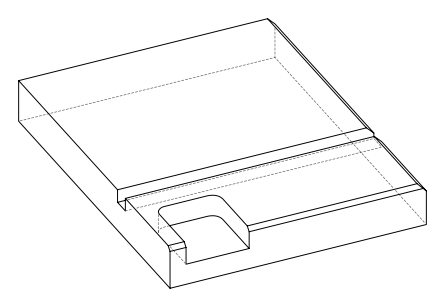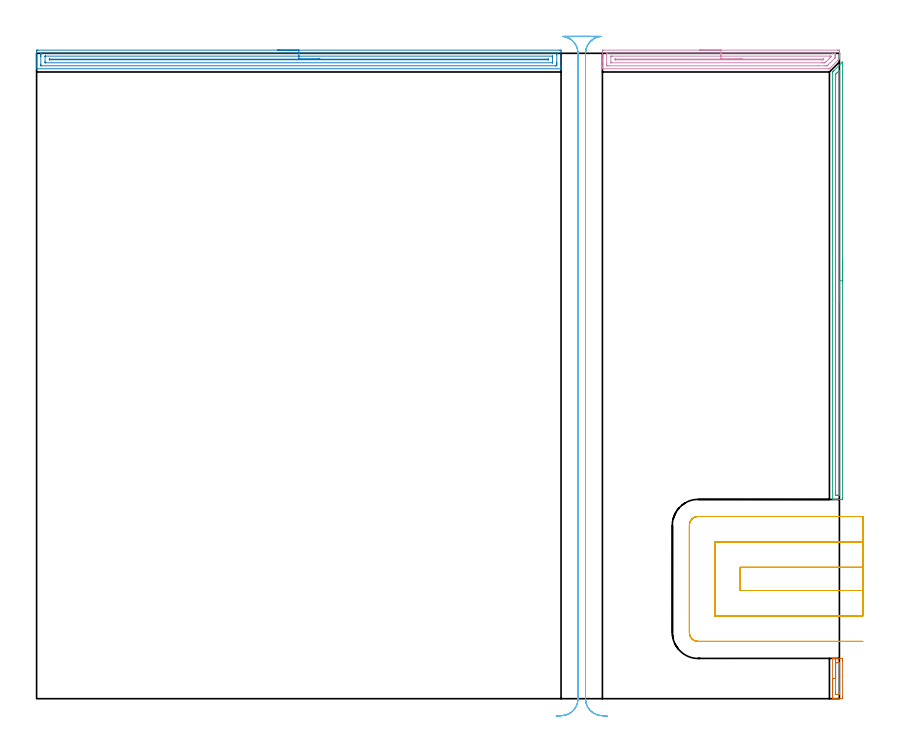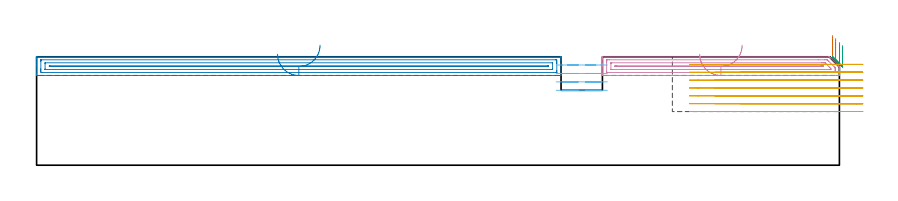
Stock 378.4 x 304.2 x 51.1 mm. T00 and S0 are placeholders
(PLAN: 6 operations, 1 tool changes, 30.7 min)
(1 AREA_MILL | FG_CHAMFER_SURFACE | UGT0205_001 | 0.48 min | 245 mm3)
(2 AREA_MILL_1 | FG_CHAMFER_SURFACE_1 | UGT0205_001 | 8.07 min | 9781 mm3)
(3 AREA_MILL_2 | FG_CHAMFER_SURFACE_2 | UGT0205_001 | 3.44 min | 2346 mm3)
(4 AREA_MILL_3 | FG_CHAMFER_SURFACE_3 | UGT0205_001 | 3.69 min | 4464 mm3)
(5 MILL_SLOT | SLOT_PARTIAL_RECTANGULAR | UGT0201_008 | Follow Part, ap 4, ae 75% | 9.5 min | 150404 mm3)
(6 MILL_RECTANGULAR_SLOT | SLOT_RECTANGULAR | UGT0201_008 | Follow Part, ap 4, ae 75% | 5.48 min | 93316 mm3)
(TOOL UGT0205_001 | Chamfer Mill 20 x 3 x 45 deg. | D20 FL50 Z2)
(TOOL UGT0201_008 | End Mill 16 mm | D16 FL32 Z4)
(OP 1 AREA_MILL)
G17 G21 G94 G90
T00 M6
G54
G17 G0 G90 X375.2 Y-0.496 S1061 M3
G43 Z61.1 H0
G94 G1 Y-0.458 Z60.229 F250.
Y-0.344 Z59.364
Y-0.156 Z58.512
Y0.107 Z57.68
Y0.44 Z56.874
Y0.843 Z56.1
Y1.311 Z55.364
Y1.842 Z54.671
X375.201 Y2.431 Z54.028
Y3.074 Z53.439
Y3.766 Z52.907
Y4.502 Z52.438
X375.202 Y5.275 Z52.035
Y6.081 Z51.701
Y6.913 Z51.439
Y7.765 Z51.249
X375.203 Y8.63 Z51.135
Y9.501 Z51.097
X375.206 Y18.858 Z51.094
X375.204 Y18.918 Z51.092
X375.227 Y18.993 Z51.064
X375.229 Y18.997 Z51.062
X375.24 Y19. Z51.051
X375.564 Z50.735
X376.091 Z50.208
X376.66 Z49.635
X378.724 Z47.573
X379.33 Y18.997 Z46.965
X379.891 Y18.993 Z46.405
X379.893 Y18.976 Z46.403
X379.899 Y18.412 Z46.401
X379.9 Y17.841 Z46.4
Y0.908
X379.899 Y0.588 Z46.401
X379.893 Y0.024 Z46.403
X379.891 Y0.007 Z46.405
X379.33 Y0. Z46.965
X378.724 Z47.573
X378.44 Z47.857
X376.66 Z49.635
X376.091 Z50.208
X375.564 Z50.735
X375.238 Y0.007 Z51.054
X375.203 Y0.01 Z51.088
X375.2 Y0.142 Z51.1
X375.203 Y9.501 Z51.097
X376.617 Z49.683
X376.619 Y15.779 Z49.681
X376.622 Y16.63 Z49.678
X376.624 Y16.666 Z49.676
X376.66 Y16.99 Z49.64
X377.182 Y16.998 Z49.118
X377.55 Z48.75
X378.073 Y16.997 Z48.227
X378.44 Y16.99 Z47.86
X378.48 Y16.63 Z47.82
X378.482 Y16.587 Z47.818
X378.486 Y15.738 Z47.814
Y15.693
Y3.216
X378.482 Y2.37 Z47.818
X378.48 Y2.33 Z47.82
X378.44 Y2.01 Z47.86
X377.918 Y2.002 Z48.382
X377.55 Z48.75
X377.027 Y2.003 Z49.273
X376.66 Y2.01 Z49.64
X376.621 Y2.37 Z49.679
X376.618 Y2.412 Z49.682
X376.615 Y3.262 Z49.685
Y3.306
X376.617 Y9.501 Z49.683
Y10.373 Z49.721
X376.618 Y11.237 Z49.834
Y12.089 Z50.023
Y12.921 Z50.285
X376.619 Y13.727 Z50.618
Y14.501 Z51.021
Y15.237 Z51.489
Y15.93 Z52.02
Y16.573 Z52.61
X376.62 Y17.163 Z53.253
Y17.694 Z53.944
Y18.163 Z54.68
Y18.566 Z55.454
Y18.9 Z56.26
Y19.163 Z57.092
Y19.352 Z57.943
Y19.466 Z58.808
Y19.504 Z59.68
G0 Z61.1
M5
M2
(OP 2 AREA_MILL_1)
G17 G21 G94 G90
T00 M6
G54
G17 G0 G90 X113.6 Y305.7 S1061 M3
G43 Z61.1 H0
Z52.3
G94 G1 X113.638 Z51.428 F250.
X113.752 Z50.564
X113.941 Z49.712
X114.203 Z48.88
X114.537 Z48.074
X114.94 Z47.3
X115.409 Z46.564
X115.94 Z45.872
X116.529 Z45.229
X117.172 Z44.64
X117.864 Z44.109
X118.6 Z43.64
X119.374 Z43.237
X120.18 Z42.903
X121.012 Z42.641
X121.864 Z42.452
X122.728 Z42.338
X123.6 Z42.3
X246.568 Y305.699 Z42.301
X247.009 Y305.696 Z42.302
X247.19 Y305.692 Z42.306
X247.2 Y305.262 Z42.735
Y299.979 Z48.015
Y298.581 Z49.415
Y298.218 Z49.777
Y297.492 Z50.507
Y297.261 Z50.739
X247.198 Y296.899 Z51.092
X247.197
X247.017 Y296.9 Z51.1
X0.184
X0.003 Y296.899 Z51.092
X0.002
X0. Y297.261 Z50.739
Y297.492 Z50.508
Y298.218 Z49.777
Y299.462 Z48.535
Y300.86 Z47.136
Y305.003 Z42.994
X0.003 Y305.262 Z42.735
X0.01 Y305.692 Z42.306
X0.191 Y305.696 Z42.302
X0.632 Y305.7 Z42.3
X123.6
Y304.286 Z43.714
X244.878 Y304.285 Z43.715
X245.155 Y304.28 Z43.72
X245.183 Y304.279 Z43.721
X245.19 Y304.262 Z43.738
X245.196 Y304.227 Z43.773
X245.198 Y304.192 Z43.808
X245.2 Y303.968 Z44.032
Y303.501 Z44.499
Y299.979 Z48.021
Y299.566 Z48.434
X245.197 Y299.099 Z48.901
X245.19 Y298.695 Z49.305
X245.169 Y298.321 Z49.679
X244.78 Y298.316 Z49.684
X244.682 Y298.315 Z49.685
X2.322
X2.045 Y298.32 Z49.68
X2.017 Y298.321 Z49.679
X2.01 Y298.338 Z49.662
X2.004 Y298.374 Z49.626
X2.002 Y298.408 Z49.592
X2. Y298.632 Z49.368
Y299.099 Z48.901
Y302.621 Z45.379
Y303.034 Z44.966
X2.003 Y303.501 Z44.499
X2.009 Y303.906 Z44.094
X2.031 Y304.279 Z43.721
X2.42 Y304.284 Z43.716
X2.518 Y304.285 Z43.715
X123.6 Y304.286 Z43.714
Y302.872 Z45.128
X242.991 Y302.871 Z45.129
X243.076 Y302.87 Z45.13
X243.143 Y302.867 Z45.133
X243.181 Y302.865 Z45.135
X243.19 Y302.826 Z45.174
X243.195 Y302.621 Z45.379
X243.199 Y302.416 Z45.584
Y299.979 Z48.021
X243.198 Y299.775 Z48.225
X243.193 Y299.745 Z48.255
X243.189 Y299.735 Z48.265
X243.181 Y299.733 Z48.267
X243.119 Y299.73 Z48.27
X242.991 Y299.729 Z48.271
X4.209
X4.124 Y299.73 Z48.27
X4.057 Y299.733 Z48.267
X4.019 Y299.735 Z48.265
X4.01 Y299.774 Z48.226
X4.005 Y299.979 Z48.021
X4.001 Y300.184 Z47.816
Y302.621 Z45.379
X4.002 Y302.825 Z45.175
X4.007 Y302.855 Z45.145
X4.011 Y302.865 Z45.135
X4.019 Y302.867 Z45.133
X4.082 Y302.87 Z45.13
X4.209 Y302.871 Z45.129
X123.6 Y302.872 Z45.128
Y301.457 Z46.543
X240.915 Y301.456 Z46.544
X241.075 Y301.454 Z46.546
X241.179 Y301.45 Z46.55
X241.191 Y301.446 Z46.554
X241.195 Y301.436 Z46.564
X241.198 Y301.409 Z46.591
X241.2 Y301.3 Z46.7
X241.198 Y301.191 Z46.809
X241.195 Y301.164 Z46.836
X241.191 Y301.154 Z46.846
X241.179 Y301.15 Z46.85
X241.075 Y301.146 Z46.854
X240.915 Y301.143 Z46.857
X6.285 Y301.144 Z46.856
X6.125 Y301.146 Z46.854
X6.021 Y301.15 Z46.85
X6.009 Y301.154 Z46.846
X6.005 Y301.164 Z46.836
X6.002 Y301.191 Z46.809
X6. Y301.3 Z46.7
X6.002 Y301.409 Z46.591
X6.005 Y301.436 Z46.564
X6.009 Y301.446 Z46.554
X6.021 Y301.45 Z46.55
X6.125 Y301.454 Z46.546
X6.285 Y301.457 Z46.543
X123.6
X124.472 Z46.581
X125.337 Z46.695
X126.188 Z46.883
X127.02 Z47.146
X127.826 Z47.48
X128.6 Z47.882
X129.336 Z48.351
X130.028 Z48.882
X130.671 Z49.472
X131.26 Z50.115
X131.792 Z50.807
X132.26 Z51.543
X132.663 Z52.317
X132.997 Z53.122
X133.259 Z53.955
X133.448 Z54.806
X133.562 Z55.671
X133.6 Z56.543
G0 Z61.1
M5
M2
(OP 3 AREA_MILL_2)
G17 G21 G94 G90
T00 M6
G54
G17 G0 G90 X379.9 Y207. S1061 M3
G43 Z61.1 H0
Z56.4
G94 G1 Y206.962 Z55.528 F250.
Y206.848 Z54.664
Y206.659 Z53.812
Y206.397 Z52.98
Y206.063 Z52.174
Y205.66 Z51.4
Y205.192 Z50.664
Y204.66 Z49.972
Y204.071 Z49.329
Y203.428 Z48.74
Y202.736 Z48.208
Y202. Z47.74
Y201.226 Z47.337
Y200.42 Z47.003
Y199.588 Z46.741
Y198.736 Z46.552
Y197.872 Z46.438
Y197. Z46.4
Y94.811
X379.899 Y94.491 Z46.401
X379.893 Y93.927 Z46.403
X379.891 Y93.907 Z46.405
X379.33 Y93.9 Z46.965
X379.03 Z47.265
X378.44 Z47.854
X377.839 Z48.458
X377.55 Z48.746
X376.949 Z49.347
X376.66 Z49.635
X376.082 Z50.217
X375.57 Z50.729
X375.24 Z51.05
X375.203 Y93.909 Z51.088
X375.2 Y94.045 Z51.1
Y295.052
X375.205 Y295.403 Z51.091
X375.338 Y295.54 Z50.959
X375.797 Y295.997 Z50.503
X379.607 Y299.807 Z46.693
X379.775 Y299.972 Z46.522
X379.892 Y300.083 Z46.406
X379.898 Y299.971 Z46.402
X379.9 Y299.848 Z46.4
Y299.807
Y197.
X378.486 Z47.814
Y97.119
X378.482 Y96.273 Z47.818
X378.48 Y96.233 Z47.82
X378.44 Y95.91 Z47.86
X377.92 Y95.902 Z48.38
X377.55 Z48.75
X377.03 Y95.903 Z49.27
X376.66 Y95.91 Z49.64
X376.62 Y96.273 Z49.68
X376.618 Y96.316 Z49.682
X376.614 Y97.165 Z49.686
Y97.211
X376.615 Y294.206 Z49.685
X376.617 Y294.253 Z49.683
X376.621 Y294.341 Z49.679
X376.66 Y294.398 Z49.64
X376.983 Y294.729 Z49.317
X377.302 Y295.053 Z48.998
X378.194 Y295.944 Z48.106
X378.318 Y296.066 Z47.982
X378.44 Y296.183 Z47.86
X378.474 Y296.214 Z47.826
X378.481 Y296.081 Z47.819
X378.485 Y295.99 Z47.815
Y295.944
X378.486 Y295.898 Z47.814
Y197.
Y196.128 Z47.852
Y195.264 Z47.966
Y194.412 Z48.155
Y193.58 Z48.417
Y192.774 Z48.751
Y192. Z49.154
Y191.264 Z49.623
Y190.572 Z50.154
Y189.929 Z50.743
Y189.34 Z51.386
Y188.808 Z52.078
Y188.34 Z52.814
Y187.937 Z53.588
Y187.603 Z54.394
Y187.341 Z55.226
Y187.152 Z56.078
Y187.038 Z56.943
Y187. Z57.814
G0 Z61.1
M5
M2
(OP 4 AREA_MILL_3)
G17 G21 G94 G90
T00 M6
G54
G17 G0 G90 X312.55 Y305.7 S1061 M3
G43 Z61.1 H0
Z52.3
G94 G1 X312.588 Z51.428 F250.
X312.702 Z50.564
X312.891 Z49.712
X313.153 Z48.88
X313.487 Z48.074
X313.89 Z47.3
X314.359 Z46.564
X314.89 Z45.872
X315.479 Z45.229
X316.122 Z44.64
X316.814 Z44.108
X317.55 Z43.64
X318.324 Z43.237
X319.13 Z42.903
X319.962 Z42.641
X320.814 Z42.452
X321.678 Z42.338
X322.55 Z42.3
X377.368
X377.811 Y305.699 Z42.301
X378.248 Y305.694 Z42.302
X378.39 Y305.69 Z42.305
X378.4 Y305.262 Z42.732
Y304.666 Z43.332
Y304.382 Z43.615
Y303.785 Z44.212
Y303.501 Z44.495
Y302.933 Z45.066
Y302.621 Z45.378
Y301.74 Z46.26
Y301.733 Z46.267
X378.39 Y301.602 Z46.397
X378.124 Y301.324 Z46.676
X378.078 Y301.278 Z46.722
X377.661 Y300.86 Z47.137
X374.245 Y297.444 Z50.553
X374.142 Y297.342 Z50.658
X373.776 Y296.977 Z51.022
X373.702 Y296.906 Z51.092
X373.354 Y296.9 Z51.1
X266.844
X266.71 Y296.906 Z51.093
X266.7 Y297.182 Z50.817
Y297.651 Z50.348
Y298.218 Z49.776
Y300.263 Z47.734
Y300.86 Z47.135
Y301.298 Z46.698
Y304.964 Z43.033
X266.703 Y305.262 Z42.735
X266.71 Y305.691 Z42.306
X266.851 Y305.695 Z42.303
X267.289 Y305.7 Z42.3
X322.55
Y304.286 Z43.714
X375.234
X376.028 Y304.285 Z43.715
X376.127 Y304.284 Z43.716
X376.377 Y304.279 Z43.721
X376.39 Y304.198 Z43.802
X376.397 Y304.018 Z43.982
X376.399 Y303.501 Z44.499
X376.4 Y303.134 Z44.866
Y302.621 Z45.379
X376.399 Y302.255 Z45.745
X376.394 Y302.125 Z45.875
X376.39 Y302.063 Z45.937
X376.356 Y302.018 Z45.982
X376.028 Y301.678 Z46.322
X373.354 Y299.004 Z48.996
X372.957 Y298.611 Z49.389
X372.788 Y298.447 Z49.553
X372.656 Y298.321 Z49.679
X372.463 Y298.317 Z49.683
X372.365 Y298.315 Z49.685
X371.572 Y298.314 Z49.686
X368.393
X269.866
X269.072 Y298.315 Z49.685
X268.973 Y298.316 Z49.684
X268.723 Y298.321 Z49.679
X268.71 Y298.402 Z49.598
X268.703 Y298.582 Z49.418
X268.701 Y299.099 Z48.901
X268.7 Y299.466 Z48.534
X268.701 Y303.867 Z44.133
X268.708 Y304.236 Z43.764
X268.71 Y304.279 Z43.721
X268.726 Y304.281 Z43.719
X268.774 Y304.283 Z43.717
X268.873 Y304.285 Z43.715
X269.072 Y304.286 Z43.714
X322.55
Y302.872 Z45.128
X373.992 Y302.871 Z45.129
X374.245 Y302.87 Z45.13
X374.33 Y302.868 Z45.132
X374.388 Y302.865 Z45.135
X374.391 Y302.773 Z45.227
X374.39 Y302.621 Z45.379
X374.378 Y302.49 Z45.51
X374.245 Y302.348 Z45.652
X373.941 Y302.041 Z45.959
X373.641 Y301.74 Z46.26
X372.17 Y300.269 Z47.731
X371.88 Y299.979 Z48.021
X371.726 Y299.827 Z48.173
X371.671 Y299.777 Z48.223
X371.629 Y299.74 Z48.26
X371.572 Y299.735 Z48.265
X370.933 Y299.73 Z48.27
X370.68 Y299.729 Z48.271
X370.043 Y299.728 Z48.272
X271.108 Y299.729 Z48.271
X270.855 Y299.73 Z48.27
X270.77 Y299.732 Z48.268
X270.712 Y299.735 Z48.265
X270.707 Y299.827 Z48.173
X270.702 Y299.979 Z48.021
X270.7 Y300.132 Z47.868
X270.701 Y302.772 Z45.228
X270.705 Y302.824 Z45.176
X270.71 Y302.86 Z45.14
X270.73 Y302.865 Z45.135
X270.855 Y302.867 Z45.133
X271.492 Y302.871 Z45.129
X322.55 Y302.872 Z45.128
Y301.457 Z46.543
X370.68
X370.824 Y301.455 Z46.545
X370.871 Y301.453 Z46.547
X370.887 Y301.452 Z46.548
X370.875 Y301.435 Z46.565
X370.821 Y301.373 Z46.627
X370.784 Y301.333 Z46.667
X370.754 Y301.303 Z46.697
X370.68 Y301.232 Z46.768
X370.603 Y301.164 Z46.836
X370.575 Y301.149 Z46.851
X370.543 Y301.148 Z46.852
X370.392 Y301.144 Z46.856
X370.075 Y301.143 Z46.857
X369.789
X273.242
X272.923 Y301.144 Z46.856
X272.764 Y301.146 Z46.854
X272.721 Y301.149 Z46.851
X272.709 Y301.152 Z46.848
X272.706 Y301.159 Z46.841
X272.702 Y301.206 Z46.794
X272.701 Y301.3 Z46.7
X272.702 Y301.394 Z46.606
X272.706 Y301.441 Z46.559
X272.709 Y301.448 Z46.552
X272.721 Y301.451 Z46.549
X272.764 Y301.454 Z46.546
X272.924 Y301.457 Z46.543
X322.55
X323.422 Z46.581
X324.287 Z46.695
X325.138 Z46.883
X325.97 Z47.146
X326.776 Z47.48
X327.55 Z47.882
X328.286 Z48.351
X328.978 Z48.882
X329.621 Z49.472
X330.21 Z50.115
X330.742 Z50.807
X331.21 Z51.543
X331.613 Z52.316
X331.947 Z53.122
X332.209 Z53.954
X332.398 Z54.806
X332.512 Z55.671
X332.55 Z56.543
G0 Z61.1
M5
M2
(OP 5 MILL_SLOT)
G17 G21 G94 G90
T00 M6
G54
G17 G0 G90 X389.4 Y61.9 S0 M3
G43 Z61.209 H0
Z47.507
G94 G1 X386.4 F250.
X331.7 F500.
Y51.
X386.4
X389.4 F250.
Y73.9
X386.4
X319.7 F500.
Y39.
X386.4
X389.4 F250.
Y85.9
X386.4
X311.8 F500.
G3 X307.7 Y81.8 R4.1
G1 Y31.1
G3 X311.8 Y27. R4.1
G1 X386.4
X389.4 F250.
G0 Y61.9 Z43.806
G1 X386.4
X331.7 F500.
Y51.
X386.4
X389.4 F250.
Y73.9
X386.4
X319.7 F500.
Y39.
X386.4
X389.4 F250.
Y85.9
X386.4
X311.8 F500.
G3 X307.7 Y81.8 R4.1
G1 Y31.1
G3 X311.8 Y27. R4.1
G1 X386.4
X389.4 F250.
G0 Y61.9 Z40.105
G1 X386.4
X331.7 F500.
Y51.
X386.4
X389.4 F250.
Y73.9
X386.4
X319.7 F500.
Y39.
X386.4
X389.4 F250.
Y85.9
X386.4
X311.8 F500.
G3 X307.7 Y81.8 R4.1
G1 Y31.1
G3 X311.8 Y27. R4.1
G1 X386.4
X389.4 F250.
G0 Y61.9 Z36.404
G1 X386.4
X331.7 F500.
Y51.
X386.4
X389.4 F250.
Y73.9
X386.4
X319.7 F500.
Y39.
X386.4
X389.4 F250.
Y85.9
X386.4
X311.8 F500.
G3 X307.7 Y81.8 R4.1
G1 Y31.1
G3 X311.8 Y27. R4.1
G1 X386.4
X389.4 F250.
G0 Y61.9 Z32.702
G1 X386.4
X331.7 F500.
Y51.
X386.4
X389.4 F250.
Y73.9
X386.4
X319.7 F500.
Y39.
X386.4
X389.4 F250.
Y85.9
X386.4
X311.8 F500.
G3 X307.7 Y81.8 R4.1
G1 Y31.1
G3 X311.8 Y27. R4.1
G1 X386.4
X389.4 F250.
G0 Y61.9 Z29.001
G1 X386.4
X331.7 F500.
Y51.
X386.4
X389.4 F250.
Y73.9
X386.4
X319.7 F500.
Y39.
X386.4
X389.4 F250.
Y85.9
X386.4
X311.8 F500.
G3 X307.7 Y81.8 R4.1
G1 Y31.1
G3 X311.8 Y27. R4.1
G1 X386.4
X389.4 F250.
G0 Y61.9 Z25.3
G1 X386.4
X331.7 F500.
Y51.
X386.4
X389.4 F250.
Y73.9
X386.4
X319.7 F500.
Y39.
X386.4
X389.4 F250.
Y85.9
X386.4
X311.8 F500.
G3 X307.7 Y81.8 R4.1
G1 Y31.1
G3 X311.8 Y27. R4.1
G1 X386.4
X389.4 F250.
G0 Z61.209
M5
M2
(OP 6 MILL_RECTANGULAR_SLOT)
G17 G21 G94 G90
T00 M6
G54
G17 G0 G90 X268.997 Y-8.23 S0 M3
G43 Z61.209 H0
Z47.231
G94 G1 X266.008 Y-7.97 F250.
G2 X258.7 Y0. R8. F500.
G1 Y304.2
G2 X263.577 Y311.565 R8.
G3 X260.454 Y312.2 R8.
G1 X253.441
G3 X250.321 Y311.566 R8.
G2 X255.2 Y304.2 R8.
G1 Y0.
G2 X247.892 Y-7.97 R8.
G1 X244.903 Y-8.23 F250.
G0 X268.997 Z43.254
G1 X266.008 Y-7.97
G2 X258.7 Y0. R8. F500.
G1 Y304.2
G2 X265.575 Y312.12 R8.
G1 X265.578 Y312.15
G3 X264.687 Y312.2 R8.
G1 X249.194
G3 X248.314 Y312.151 R8.
G1 X248.317 Y312.122
G2 X255.2 Y304.2 R8.
G1 Y0.
G2 X247.892 Y-7.97 R8.
G1 X244.903 Y-8.23 F250.
G0 X268.997 Z39.277
G1 X266.008 Y-7.97
G2 X258.7 Y0. R8. F500.
G1 Y304.2
G2 X266.008 Y312.17 R8.
G1 Y312.2
X247.892
Y312.17
G2 X255.2 Y304.2 R8.
G1 Y0.
G2 X247.892 Y-7.97 R8.
G1 X244.903 Y-8.23 F250.
G0 X268.997 Z35.3
G1 X266.008 Y-7.97
G2 X258.7 Y0. R8. F500.
G1 Y304.2
G2 X266.008 Y312.17 R8.
G1 Y312.2
X247.892
Y312.17
G2 X255.2 Y304.2 R8.
G1 Y0.
G2 X247.892 Y-7.97 R8.
G1 X244.903 Y-8.23 F250.
G0 Z61.209
M5
M2
